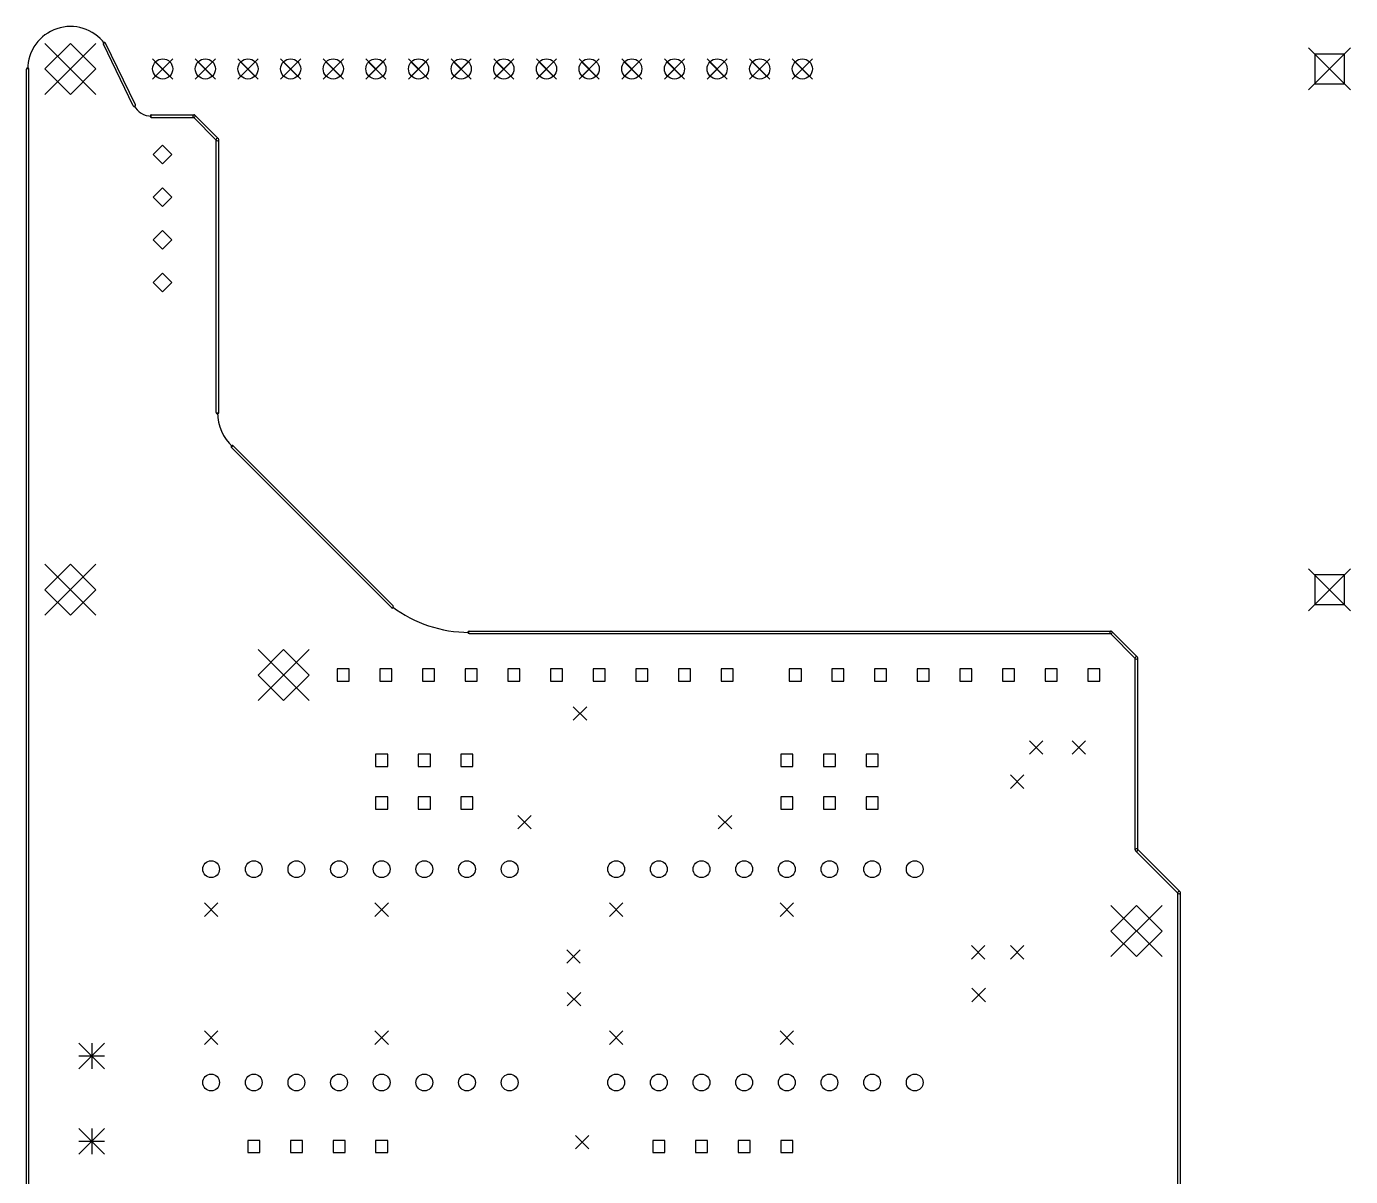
# Model space of a CAD drawing. Extents: x 108 to 190, y -170 to -37.
# Drawn here: x 110.9 to 189.8, y -105.4 to -37 of the extents above; entities that cross this region are included whole.
import ezdxf

# ---------------------------------------------------------------- set-up
doc = ezdxf.new("R2010")
doc.units = 0
doc.header["$MEASUREMENT"] = 0
doc.layers.add('BLACK', color=7, linetype='CONTINUOUS')

msp = doc.modelspace()

# ---------------------------------------------------------------- linework, layer by layer
at = {"layer": 'Black'}
for p, q in [((112.014, -37.9603), (115.062, -41.0083)), ((115.062, -37.9603), (112.014, -41.0083)), ((113.538, -37.9603), (112.014, -39.4843)), ((115.062, -39.4843), (113.538, -37.9603)), ((117.28, -41.6886), (115.502, -38.0056)), ((117.416, -41.6234), (115.638, -37.9404)), ((187.287, -38.2343), (189.787, -40.7343)), ((189.787, -38.2343), (187.287, -40.7343)), ((189.42, -38.6004), (187.653, -38.6004)), ((187.653, -38.6004), (187.653, -40.3682)), ((189.42, -40.3682), (189.42, -38.6004)), ((118.437, -38.8843), (119.637, -40.0843)), ((119.637, -38.8843), (118.437, -40.0843)), ((118.624, -39.097), (119.424, -39.897)), ((119.424, -39.097), (118.624, -39.897)), ((120.977, -38.8843), (122.177, -40.0843)), ((122.177, -38.8843), (120.977, -40.0843)), ((121.164, -39.097), (121.964, -39.897)), ((121.964, -39.097), (121.164, -39.897)), ((123.517, -38.8843), (124.717, -40.0843)), ((124.717, -38.8843), (123.517, -40.0843)), ((123.704, -39.097), (124.504, -39.897)), ((124.504, -39.097), (123.704, -39.897)), ((126.057, -38.8843), (127.257, -40.0843)), ((127.257, -38.8843), (126.057, -40.0843)), ((126.244, -39.097), (127.044, -39.897)), ((127.044, -39.097), (126.244, -39.897)), ((128.597, -38.8843), (129.797, -40.0843)), ((129.797, -38.8843), (128.597, -40.0843)), ((128.784, -39.097), (129.584, -39.897)), ((129.584, -39.097), (128.784, -39.897)), ((131.137, -38.8843), (132.337, -40.0843)), ((132.337, -38.8843), (131.137, -40.0843)), ((131.324, -39.097), (132.124, -39.897)), ((132.124, -39.097), (131.324, -39.897)), ((133.677, -38.8843), (134.877, -40.0843)), ((134.877, -38.8843), (133.677, -40.0843)), ((133.864, -39.097), (134.664, -39.897)), ((134.664, -39.097), (133.864, -39.897)), ((136.217, -38.8843), (137.417, -40.0843)), ((137.417, -38.8843), (136.217, -40.0843)), ((136.404, -39.097), (137.204, -39.897)), ((137.204, -39.097), (136.404, -39.897)), ((138.757, -38.8843), (139.957, -40.0843)), ((139.957, -38.8843), (138.757, -40.0843)), ((138.944, -39.097), (139.744, -39.897)), ((139.744, -39.097), (138.944, -39.897)), ((141.297, -38.8843), (142.497, -40.0843)), ((142.497, -38.8843), (141.297, -40.0843)), ((141.484, -39.097), (142.284, -39.897)), ((142.284, -39.097), (141.484, -39.897)), ((143.837, -38.8843), (145.037, -40.0843)), ((145.037, -38.8843), (143.837, -40.0843)), ((144.024, -39.097), (144.824, -39.897)), ((144.824, -39.097), (144.024, -39.897)), ((146.377, -38.8843), (147.577, -40.0843)), ((147.577, -38.8843), (146.377, -40.0843)), ((146.564, -39.097), (147.364, -39.897)), ((147.364, -39.097), (146.564, -39.897)), ((148.917, -38.8843), (150.117, -40.0843)), ((150.117, -38.8843), (148.917, -40.0843)), ((149.104, -39.097), (149.904, -39.897)), ((149.904, -39.097), (149.104, -39.897)), ((151.457, -38.8843), (152.657, -40.0843)), ((152.657, -38.8843), (151.457, -40.0843)), ((151.644, -39.097), (152.444, -39.897)), ((152.444, -39.097), (151.644, -39.897)), ((153.997, -38.8843), (155.197, -40.0843)), ((155.197, -38.8843), (153.997, -40.0843)), ((154.184, -39.097), (154.984, -39.897)), ((154.984, -39.097), (154.184, -39.897)), ((156.537, -38.8843), (157.737, -40.0843)), ((157.737, -38.8843), (156.537, -40.0843)), ((156.724, -39.097), (157.524, -39.897)), ((157.524, -39.097), (156.724, -39.897)), ((110.923, -126.365), (110.923, -39.497)), ((111.073, -126.365), (111.073, -39.497)), ((112.014, -39.4843), (113.538, -41.0083)), ((113.538, -41.0083), (115.062, -39.4843)), ((187.653, -40.3682), (189.42, -40.3682)), ((118.364, -42.216), (120.904, -42.216)), ((118.364, -42.366), (120.904, -42.366)), ((122.248, -43.741), (120.851, -42.344)), ((122.354, -43.635), (120.957, -42.238)), ((119.024, -44.027), (118.474, -44.577)), ((119.574, -44.577), (119.024, -44.027)), ((122.226, -59.944), (122.226, -43.688)), ((122.376, -59.944), (122.376, -43.688)), ((118.474, -44.577), (119.024, -45.127)), ((119.024, -45.127), (119.574, -44.577)), ((119.024, -46.567), (118.474, -47.117)), ((118.474, -47.117), (119.024, -47.667)), ((119.574, -47.117), (119.024, -46.567)), ((119.024, -47.667), (119.574, -47.117)), ((119.024, -49.107), (118.474, -49.657)), ((118.474, -49.657), (119.024, -50.207)), ((119.574, -49.657), (119.024, -49.107)), ((119.024, -50.207), (119.574, -49.657)), ((119.024, -51.647), (118.474, -52.197)), ((119.574, -52.197), (119.024, -51.647)), ((118.474, -52.197), (119.024, -52.747)), ((119.024, -52.747), (119.574, -52.197)), ((132.662, -71.554), (123.137, -62.029)), ((132.768, -71.448), (123.243, -61.923)), ((112.014, -68.961), (115.062, -72.009)), ((115.062, -68.961), (112.014, -72.009)), ((113.538, -68.961), (112.014, -70.485)), ((115.062, -70.485), (113.538, -68.961)), ((187.287, -69.235), (189.787, -71.735)), ((189.787, -69.235), (187.287, -71.735)), ((189.42, -69.6011), (187.653, -69.6011)), ((187.653, -69.6011), (187.653, -71.3689)), ((189.42, -71.3689), (189.42, -69.6011)), ((112.014, -70.485), (113.538, -72.009)), ((113.538, -72.009), (115.062, -70.485)), ((187.653, -71.3689), (189.42, -71.3689)), ((137.287, -72.95), (175.514, -72.95)), ((137.287, -73.1), (175.514, -73.1)), ((176.985, -74.602), (175.461, -73.078)), ((177.091, -74.496), (175.567, -72.972)), ((124.714, -74.041), (127.762, -77.089)), ((127.762, -74.041), (124.714, -77.089)), ((126.238, -74.041), (124.714, -75.565)), ((127.762, -75.565), (126.238, -74.041)), ((176.963, -85.979), (176.963, -74.549)), ((177.113, -85.979), (177.113, -74.549)), ((124.714, -75.565), (126.238, -77.089)), ((126.238, -77.089), (127.762, -75.565)), ((130.153, -75.2058), (129.435, -75.2058)), ((129.435, -75.2058), (129.435, -75.9242)), ((130.153, -75.9242), (130.153, -75.2058)), ((132.693, -75.2058), (131.975, -75.2058)), ((131.975, -75.2058), (131.975, -75.9242)), ((132.693, -75.9242), (132.693, -75.2058)), ((135.233, -75.2058), (134.515, -75.2058)), ((134.515, -75.2058), (134.515, -75.9242)), ((135.233, -75.9242), (135.233, -75.2058)), ((137.773, -75.2058), (137.055, -75.2058)), ((137.055, -75.2058), (137.055, -75.9242)), ((137.773, -75.9242), (137.773, -75.2058)), ((140.313, -75.2058), (139.595, -75.2058)), ((139.595, -75.2058), (139.595, -75.9242)), ((140.313, -75.9242), (140.313, -75.2058)), ((142.853, -75.2058), (142.135, -75.2058)), ((142.135, -75.2058), (142.135, -75.9242)), ((142.853, -75.9242), (142.853, -75.2058)), ((145.393, -75.2058), (144.675, -75.2058)), ((144.675, -75.2058), (144.675, -75.9242)), ((145.393, -75.9242), (145.393, -75.2058)), ((147.933, -75.2058), (147.215, -75.2058)), ((147.215, -75.2058), (147.215, -75.9242)), ((147.933, -75.9242), (147.933, -75.2058)), ((150.473, -75.2058), (149.755, -75.2058)), ((149.755, -75.2058), (149.755, -75.9242)), ((150.473, -75.9242), (150.473, -75.2058)), ((153.013, -75.2058), (152.295, -75.2058)), ((152.295, -75.2058), (152.295, -75.9242)), ((153.013, -75.9242), (153.013, -75.2058)), ((157.077, -75.2058), (156.359, -75.2058)), ((156.359, -75.2058), (156.359, -75.9242)), ((157.077, -75.9242), (157.077, -75.2058)), ((159.617, -75.2058), (158.899, -75.2058)), ((158.899, -75.2058), (158.899, -75.9242)), ((159.617, -75.9242), (159.617, -75.2058)), ((162.157, -75.2058), (161.439, -75.2058)), ((161.439, -75.2058), (161.439, -75.9242)), ((162.157, -75.9242), (162.157, -75.2058)), ((164.697, -75.2058), (163.979, -75.2058)), ((163.979, -75.2058), (163.979, -75.9242)), ((164.697, -75.9242), (164.697, -75.2058)), ((167.237, -75.2058), (166.519, -75.2058)), ((166.519, -75.2058), (166.519, -75.9242)), ((167.237, -75.9242), (167.237, -75.2058)), ((169.777, -75.2058), (169.059, -75.2058)), ((169.059, -75.2058), (169.059, -75.9242)), ((169.777, -75.9242), (169.777, -75.2058)), ((172.317, -75.2058), (171.599, -75.2058)), ((171.599, -75.2058), (171.599, -75.9242)), ((172.317, -75.9242), (172.317, -75.2058)), ((174.857, -75.2058), (174.139, -75.2058)), ((174.139, -75.2058), (174.139, -75.9242)), ((174.857, -75.9242), (174.857, -75.2058)), ((129.435, -75.9242), (130.153, -75.9242)), ((131.975, -75.9242), (132.693, -75.9242)), ((134.515, -75.9242), (135.233, -75.9242)), ((137.055, -75.9242), (137.773, -75.9242)), ((139.595, -75.9242), (140.313, -75.9242)), ((142.135, -75.9242), (142.853, -75.9242)), ((144.675, -75.9242), (145.393, -75.9242)), ((147.215, -75.9242), (147.933, -75.9242)), ((149.755, -75.9242), (150.473, -75.9242)), ((152.295, -75.9242), (153.013, -75.9242)), ((156.359, -75.9242), (157.077, -75.9242)), ((158.899, -75.9242), (159.617, -75.9242)), ((161.439, -75.9242), (162.157, -75.9242)), ((163.979, -75.9242), (164.697, -75.9242)), ((166.519, -75.9242), (167.237, -75.9242)), ((169.059, -75.9242), (169.777, -75.9242)), ((171.599, -75.9242), (172.317, -75.9242)), ((174.139, -75.9242), (174.857, -75.9242)), ((143.491, -77.451), (144.291, -78.251)), ((144.291, -77.451), (143.491, -78.251)), ((170.669, -79.483), (171.469, -80.283)), ((171.469, -79.483), (170.669, -80.283)), ((173.209, -79.483), (174.009, -80.283)), ((174.009, -79.483), (173.209, -80.283)), ((132.439, -80.2858), (131.721, -80.2858)), ((131.721, -80.2858), (131.721, -81.0042)), ((132.439, -81.0042), (132.439, -80.2858)), ((134.979, -80.2858), (134.261, -80.2858)), ((134.261, -80.2858), (134.261, -81.0042)), ((134.979, -81.0042), (134.979, -80.2858)), ((137.519, -80.2858), (136.801, -80.2858)), ((136.801, -80.2858), (136.801, -81.0042)), ((137.519, -81.0042), (137.519, -80.2858)), ((156.569, -80.2858), (155.851, -80.2858)), ((155.851, -80.2858), (155.851, -81.0042)), ((156.569, -81.0042), (156.569, -80.2858)), ((159.109, -80.2858), (158.391, -80.2858)), ((158.391, -80.2858), (158.391, -81.0042)), ((159.109, -81.0042), (159.109, -80.2858)), ((161.649, -80.2858), (160.931, -80.2858)), ((160.931, -80.2858), (160.931, -81.0042)), ((161.649, -81.0042), (161.649, -80.2858)), ((131.721, -81.0042), (132.439, -81.0042)), ((134.261, -81.0042), (134.979, -81.0042)), ((136.801, -81.0042), (137.519, -81.0042)), ((155.851, -81.0042), (156.569, -81.0042)), ((158.391, -81.0042), (159.109, -81.0042)), ((160.931, -81.0042), (161.649, -81.0042)), ((169.526, -81.515), (170.326, -82.315)), ((170.326, -81.515), (169.526, -82.315)), ((132.439, -82.8258), (131.721, -82.8258)), ((131.721, -82.8258), (131.721, -83.5442)), ((131.721, -83.5442), (132.439, -83.5442)), ((132.439, -83.5442), (132.439, -82.8258)), ((134.979, -82.8258), (134.261, -82.8258)), ((134.261, -82.8258), (134.261, -83.5442)), ((134.261, -83.5442), (134.979, -83.5442)), ((134.979, -83.5442), (134.979, -82.8258)), ((137.519, -82.8258), (136.801, -82.8258)), ((136.801, -82.8258), (136.801, -83.5442)), ((136.801, -83.5442), (137.519, -83.5442)), ((137.519, -83.5442), (137.519, -82.8258)), ((156.569, -82.8258), (155.851, -82.8258)), ((155.851, -82.8258), (155.851, -83.5442)), ((155.851, -83.5442), (156.569, -83.5442)), ((156.569, -83.5442), (156.569, -82.8258)), ((159.109, -82.8258), (158.391, -82.8258)), ((158.391, -82.8258), (158.391, -83.5442)), ((158.391, -83.5442), (159.109, -83.5442)), ((159.109, -83.5442), (159.109, -82.8258)), ((161.649, -82.8258), (160.931, -82.8258)), ((160.931, -82.8258), (160.931, -83.5442)), ((160.931, -83.5442), (161.649, -83.5442)), ((161.649, -83.5442), (161.649, -82.8258)), ((140.189, -83.928), (140.989, -84.728)), ((140.989, -83.928), (140.189, -84.728)), ((152.127, -83.928), (152.927, -84.728)), ((152.927, -83.928), (152.127, -84.728)), ((179.631, -88.466), (177.091, -85.926)), ((179.525, -88.572), (176.985, -86.032)), ((179.503, -121.285), (179.503, -88.519)), ((179.653, -121.285), (179.653, -88.519)), ((121.52, -89.135), (122.32, -89.935)), ((122.32, -89.135), (121.52, -89.935)), ((131.68, -89.135), (132.48, -89.935)), ((132.48, -89.135), (131.68, -89.935)), ((145.65, -89.135), (146.45, -89.935)), ((146.45, -89.135), (145.65, -89.935)), ((155.81, -89.135), (156.61, -89.935)), ((156.61, -89.135), (155.81, -89.935)), ((175.514, -89.281), (178.562, -92.329)), ((178.562, -89.281), (175.514, -92.329)), ((177.038, -89.281), (175.514, -90.805)), ((178.562, -90.805), (177.038, -89.281)), ((175.514, -90.805), (177.038, -92.329)), ((177.038, -92.329), (178.562, -90.805)), ((143.11, -91.929), (143.91, -92.729)), ((143.91, -91.929), (143.11, -92.729)), ((167.215, -91.675), (168.015, -92.475)), ((168.015, -91.675), (167.215, -92.475)), ((169.526, -91.675), (170.326, -92.475)), ((170.326, -91.675), (169.526, -92.475)), ((143.135, -94.469), (143.935, -95.269)), ((143.935, -94.469), (143.135, -95.269)), ((167.24, -94.215), (168.04, -95.015)), ((168.04, -94.215), (167.24, -95.015)), ((121.52, -96.755), (122.32, -97.555)), ((122.32, -96.755), (121.52, -97.555)), ((131.68, -96.755), (132.48, -97.555)), ((132.48, -96.755), (131.68, -97.555)), ((145.65, -96.755), (146.45, -97.555)), ((146.45, -96.755), (145.65, -97.555)), ((155.81, -96.755), (156.61, -97.555)), ((156.61, -96.755), (155.81, -97.555)), ((114.046, -97.483), (115.57, -99.007)), ((115.57, -97.483), (114.046, -99.007)), ((114.808, -97.483), (114.808, -99.007)), ((114.046, -98.245), (115.57, -98.245)), ((114.046, -102.563), (115.57, -104.087)), ((115.57, -102.563), (114.046, -104.087)), ((114.808, -102.563), (114.808, -104.087)), ((124.819, -103.273), (124.101, -103.273)), ((124.101, -103.273), (124.101, -103.991)), ((124.819, -103.991), (124.819, -103.273)), ((127.359, -103.273), (126.641, -103.273)), ((126.641, -103.273), (126.641, -103.991)), ((127.359, -103.991), (127.359, -103.273)), ((129.899, -103.273), (129.181, -103.273)), ((129.181, -103.273), (129.181, -103.991)), ((129.899, -103.991), (129.899, -103.273)), ((132.439, -103.273), (131.721, -103.273)), ((131.721, -103.273), (131.721, -103.991)), ((132.439, -103.991), (132.439, -103.273)), ((143.618, -102.978), (144.418, -103.778)), ((144.418, -102.978), (143.618, -103.778)), ((148.949, -103.273), (148.231, -103.273)), ((148.231, -103.273), (148.231, -103.991)), ((148.949, -103.991), (148.949, -103.273)), ((151.489, -103.273), (150.771, -103.273)), ((150.771, -103.273), (150.771, -103.991)), ((151.489, -103.991), (151.489, -103.273)), ((154.029, -103.273), (153.311, -103.273)), ((153.311, -103.273), (153.311, -103.991)), ((154.029, -103.991), (154.029, -103.273)), ((156.569, -103.273), (155.851, -103.273)), ((155.851, -103.273), (155.851, -103.991)), ((156.569, -103.991), (156.569, -103.273)), ((114.046, -103.325), (115.57, -103.325)), ((124.101, -103.991), (124.819, -103.991)), ((126.641, -103.991), (127.359, -103.991)), ((129.181, -103.991), (129.899, -103.991)), ((131.721, -103.991), (132.439, -103.991)), ((148.231, -103.991), (148.949, -103.991)), ((150.771, -103.991), (151.489, -103.991)), ((153.311, -103.991), (154.029, -103.991)), ((155.851, -103.991), (156.569, -103.991))]:
    msp.add_line(p, q, dxfattribs=at)
for centre, radius in [((119.037, -39.4843), 0.6), ((121.577, -39.4843), 0.6), ((124.117, -39.4843), 0.6), ((126.657, -39.4843), 0.6), ((129.197, -39.4843), 0.6), ((131.737, -39.4843), 0.6), ((134.277, -39.4843), 0.6), ((136.817, -39.4843), 0.6), ((139.357, -39.4843), 0.6), ((141.897, -39.4843), 0.6), ((144.437, -39.4843), 0.6), ((146.977, -39.4843), 0.6), ((149.517, -39.4843), 0.6), ((152.057, -39.4843), 0.6), ((154.597, -39.4843), 0.6), ((157.137, -39.4843), 0.6), ((121.92, -87.122), 0.5), ((124.46, -87.122), 0.5), ((127, -87.122), 0.5), ((129.54, -87.122), 0.5), ((132.08, -87.122), 0.5), ((134.62, -87.122), 0.5), ((137.16, -87.122), 0.5), ((139.7, -87.122), 0.5), ((146.05, -87.122), 0.5), ((148.59, -87.122), 0.5), ((151.13, -87.122), 0.5), ((153.67, -87.122), 0.5), ((156.21, -87.122), 0.5), ((158.75, -87.122), 0.5), ((161.29, -87.122), 0.5), ((163.83, -87.122), 0.5), ((121.92, -99.822), 0.5), ((124.46, -99.822), 0.5), ((127, -99.822), 0.5), ((129.54, -99.822), 0.5), ((132.08, -99.822), 0.5), ((134.62, -99.822), 0.5), ((137.16, -99.822), 0.5), ((139.7, -99.822), 0.5), ((146.05, -99.822), 0.5), ((148.59, -99.822), 0.5), ((151.13, -99.822), 0.5), ((153.67, -99.822), 0.5), ((156.21, -99.822), 0.5), ((158.75, -99.822), 0.5), ((161.29, -99.822), 0.5), ((163.83, -99.822), 0.5)]:
    msp.add_circle(centre, radius, dxfattribs=at)
for centre, radius, start, end in [((113.538, -39.497), 2.54, 36.8699, 180), ((115.57, -37.973), 0.075, 385.769, 565.769), ((110.998, -39.497), 0.075, 360, 540), ((117.348, -41.656), 0.075, 205.769, 385.769), ((118.364, -41.148), 1.143, -153.435, -90), ((118.364, -42.291), 0.075, 90, 270), ((120.904, -42.291), 0.075, 405, 585), ((120.904, -42.291), 0.075, 270, 450), ((122.301, -43.688), 0.075, 360, 540), ((122.301, -43.688), 0.075, 225, 405), ((122.301, -59.944), 0.075, 180, 360), ((125.095, -59.944), 2.7853, -180, -133.152), ((123.19, -61.976), 0.075, 405, 585), ((132.715, -71.501), 0.075, 225, 405), ((137.287, -65.405), 7.62, -126.87, -90), ((137.287, -73.025), 0.075, 90, 270), ((175.514, -73.025), 0.075, 405, 585), ((175.514, -73.025), 0.075, 270, 450), ((177.038, -74.549), 0.075, 360, 540), ((177.038, -74.549), 0.075, 225, 405), ((177.038, -85.979), 0.075, 405, 585), ((177.038, -85.979), 0.075, 180, 360), ((179.578, -88.519), 0.075, 360, 540), ((179.578, -88.519), 0.075, 225, 405)]:
    msp.add_arc(centre, radius, start, end, dxfattribs=at)

doc.saveas('drawing.dxf')
